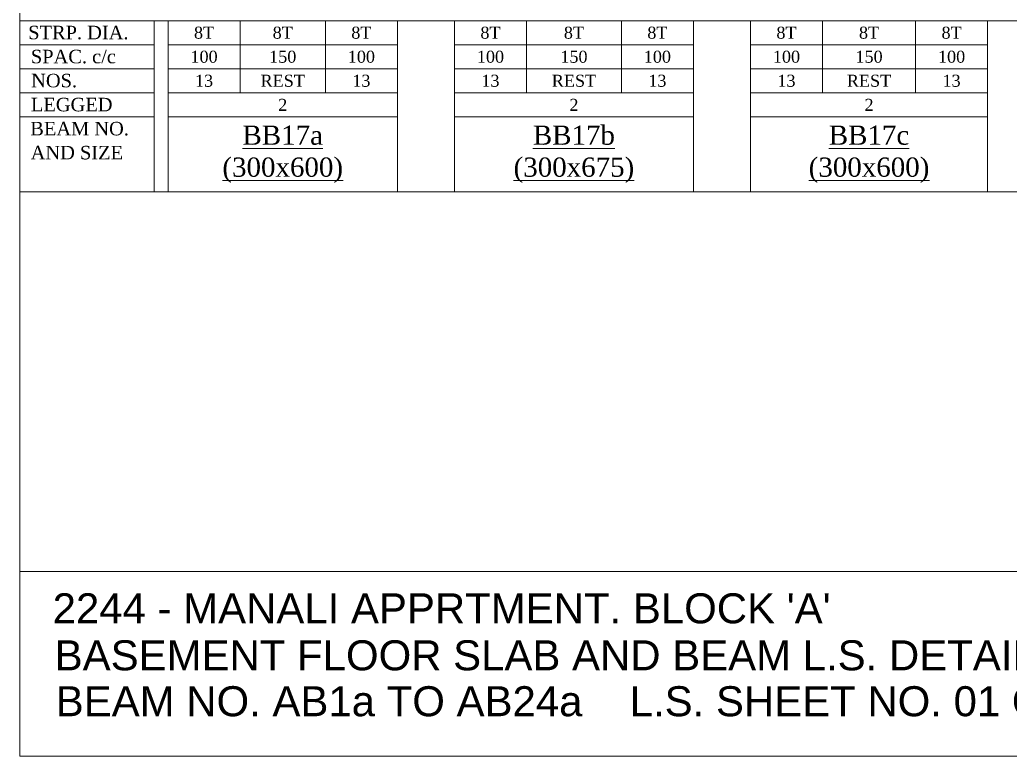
# Model space of a CAD drawing. Header units: inches. Extents: x 11017527 to 11245450, y -2821070 to -2693013.
# Drawn here: x 11057422 to 11073917, y -2740705 to -2728444 of the extents above; entities that cross this region are included whole.
import ezdxf
from ezdxf.enums import TextEntityAlignment as Align

# ---------------------------------------------------------------- set-up
doc = ezdxf.new("R2010")
doc.units = ezdxf.units.IN
doc.header["$LTSCALE"] = 0.5
doc.header["$MEASUREMENT"] = 0
for name, color, linetype, lineweight in [('S-SHEET', 251, 'Continuous', 0), ('S-TEXT', 7, 'Continuous', 0), ('S-TEXT L.S. BEAM NO.', 30, 'Continuous', 5), ('S-TEXT SHEET', 7, 'Continuous', 0)]:
    doc.layers.add(name, color=color, linetype=linetype, lineweight=lineweight)
doc.styles.add('ARIAL', font='arial.ttf')
doc.styles.add('TEXT', font='times.ttf')

msp = doc.modelspace()

# ---------------------------------------------------------------- linework, layer by layer
at = {"layer": 'S-SHEET'}
for p, q in [((11057421.852, -2728459.692, 0.004), (11059660.475, -2728459.692, 0.004)), ((11057421.852, -2728459.693, 0.003), (11057421.852, -2731305.48, 0.003)), ((11064660.811, -2728459.736, 0.047), (11059660.475, -2728459.692, 0.022)), ((11059660.475, -2728459.692, 0.004), (11059660.475, -2731305.48, 0.004)), ((11059890.475, -2728459.692, 0.022), (11059890.475, -2731305.48, 0.022)), ((11061090.475, -2728459.692, 0.022), (11061090.475, -2729659.707, 0.022)), ((11062510.811, -2728459.74, 0.009), (11062510.811, -2729659.725, 0.009)), ((11069590.793, -2728459.736, 0), (11063710.811, -2728459.736, 0.009)), ((11063710.811, -2728459.736, 0), (11063710.811, -2731305.523, 0)), ((11063710.811, -2728459.74, 0.009), (11063710.811, -2731305.528, 0.009)), ((11064660.811, -2728459.736, 0.035), (11064660.811, -2731305.523, 0.035)), ((11064660.811, -2728459.743, 0), (11064660.811, -2731305.53, 0)), ((11065860.811, -2728459.681, 0), (11065860.811, -2729659.696, 0)), ((11067440.793, -2728459.681, 0), (11067440.793, -2729659.696, 0)), ((11068640.793, -2728459.736, 0), (11068640.793, -2731305.523, 0)), ((11082400.796, -2728459.736, 0), (11068640.793, -2728459.736, 0)), ((11068640.793, -2728459.736, -0.02), (11068640.793, -2731305.523, -0.02)), ((11068640.793, -2728459.736, -0.008), (11068640.793, -2731305.523, -0.008)), ((11069590.793, -2728459.736, 0), (11069590.793, -2731305.523, 0)), ((11069590.793, -2728459.736, 0), (11069590.793, -2731305.523, 0)), ((11070790.793, -2728459.674, 0), (11070790.793, -2729659.689, 0)), ((11072340.796, -2728459.674, 0), (11072340.796, -2729659.689, 0)), ((11073540.796, -2728459.736, 0), (11073540.796, -2731305.524, 0)), ((11057421.852, -2728859.692, 0.004), (11059660.475, -2728859.692, 0.004)), ((11063710.811, -2728859.74, 0.019), (11059890.475, -2728859.692, 0.022)), ((11068640.793, -2728859.736, 0.018), (11064660.811, -2728859.743, 0.012)), ((11073540.796, -2728859.736, 0.013), (11069590.793, -2728859.736, 0.01)), ((11057421.852, -2729259.692, 0.004), (11059660.475, -2729259.692, 0.004)), ((11063710.811, -2729259.74, 0.019), (11059890.475, -2729259.692, 0.022)), ((11068640.793, -2729259.736, 0.018), (11064660.811, -2729259.743, 0.012)), ((11073540.796, -2729259.736, 0.013), (11069590.793, -2729259.736, 0.01)), ((11057421.852, -2729659.692, 0.004), (11059660.475, -2729659.692, 0.004)), ((11063710.811, -2729659.74, 0.019), (11059890.475, -2729659.692, 0.022)), ((11068640.793, -2729659.736, 0.018), (11064660.811, -2729659.743, 0.012)), ((11073540.796, -2729659.736, 0.013), (11069590.793, -2729659.736, 0.01)), ((11057421.852, -2730059.692, 0.004), (11059660.475, -2730059.692, 0.004)), ((11063710.811, -2730059.74, 0.019), (11059890.475, -2730059.692, 0.022)), ((11068640.793, -2730059.736, 0.018), (11064660.811, -2730059.743, 0.012)), ((11073540.796, -2730059.736, 0.013), (11069590.793, -2730059.736, 0.01)), ((11057421.852, -2731305.48, 0.004), (11115101.842, -2731305.48, 0.004)), ((11057421.852, -2731305.48, 0.004), (11059660.475, -2731305.48, 0.004)), ((11064660.811, -2731305.523, 0.047), (11059660.475, -2731305.48, 0.022)), ((11069590.793, -2731305.523, 0), (11063710.811, -2731305.523, 0.009)), ((11082400.796, -2731305.523, 0), (11068640.793, -2731305.523, 0)), ((11057421.852, -2737629.24, 0.006), (11115101.842, -2737629.24, 0.006)), ((11057421.852, -2740705.393, -0.007), (11115101.842, -2740705.393, -0.007))]:
    msp.add_line(p, q, dxfattribs=at)
msp.add_lwpolyline([(11115101.842, -2740705.393), (11057421.852, -2740705.393), (11057421.852, -2693362.917), (11115101.842, -2693362.917)], close=True, dxfattribs=at)

# ---------------------------------------------------------------- texts
at = {"layer": 'S-TEXT', "style": 'TEXT'}
for s, p in [('STRP. DIA.', (11058397.185, -2728767.749, 0.004)), ('SPAC. c/c', (11058314.047, -2729167.749, 0.004)), ('NOS.', (11057993.499, -2729567.749, 0.004)), ('LEGGED', (11058286.145, -2729967.749, 0.004)), ('BEAM NO.', (11058417.38, -2730367.749, 0.004)), ('AND SIZE', (11058372.174, -2730767.749, 0.004))]:
    msp.add_text(s, height=225, dxfattribs=at).set_placement(p, align=Align.CENTER)
at = {"layer": 'S-TEXT', "char_height": 200, "attachment_point": 5, "style": 'TEXT'}
for s, insert, width in [('8T', (11060490.475, -2728659.701, 0.021), 1200), ('8T', (11061800.811, -2728659.725, 0.02), 1420.00002), ('8T', (11063110.811, -2728659.749, 0.009), 1200), ('8T', (11065260.811, -2728659.69, -0.001), 1200), ('8T', (11066650.802, -2728659.71, 0.007), 1579.98173), ('8T', (11068040.793, -2728659.69, -0.001), 1200), ('8T', (11070190.793, -2728659.683, -0.001), 1200), ('8T', (11071565.795, -2728659.721, -0.002), 1550.00282), ('8T', (11072940.796, -2728659.683, -0.001), 1200), ('\\pxt9.000002;100', (11060490.475, -2729059.701, 0.022), 1200), ('\\pxt9.000002;150', (11061800.811, -2729059.718, 0.024), 1420.00002), ('\\pxt9.000002;100', (11063110.811, -2729059.749, 0.01), 1200), ('\\pxt9.000002;100', (11065260.811, -2729059.69, 0), 1200), ('\\pxt9.000002;150', (11066650.802, -2729059.725, 0.008), 1579.98173), ('\\pxt9.000002;100', (11068040.793, -2729059.69, 0), 1200), ('\\pxt9.000002;100', (11070190.793, -2729059.683, 0), 1200), ('\\pxt9.000002;150', (11071565.795, -2729059.706, -0.001), 1550.00282), ('\\pxt9.000002;100', (11072940.796, -2729059.683, 0), 1200), ('13', (11060490.475, -2729459.701, 0.022), 1200), ('REST', (11061800.811, -2729459.718, 0.025), 1420.00002), ('13', (11063110.811, -2729459.749, 0.01), 1200), ('13', (11065260.811, -2729459.69, 0), 1200), ('REST', (11066650.802, -2729459.713, 0), 1579.98173), ('13', (11068040.793, -2729459.69, 0), 1200), ('13', (11070190.793, -2729459.683, 0), 1200), ('REST', (11071565.795, -2729459.706, -0.001), 1550.00282), ('13', (11072940.796, -2729459.683, 0), 1200), ('2', (11061800.643, -2729859.701, 0.022), 3820.33685), ('2', (11066650.802, -2729859.739, 0.013), 3979.98173), ('2', (11071565.795, -2729859.721, 0), 3950.00282)]:
    msp.add_mtext(s, dxfattribs=dict(at, insert=insert, width=width))
at = {"layer": 'S-TEXT L.S. BEAM NO.', "linetype": 'ByBlock', "char_height": 319.2745, "attachment_point": 5, "style": 'TEXT'}
for s, insert, width in [('{\\LBB17a\\P(300x600)}', (11061800.643, -2730682.595, 0.017), 3820.33685), ('{\\LBB17b\\P(300x675)}', (11066650.802, -2730682.633, 0.01), 3979.98173), ('{\\LBB17c\\P(300x600)}', (11071565.795, -2730682.615, -0.003), 3950.00282)]:
    msp.add_mtext(s, dxfattribs=dict(at, insert=insert, width=width))
at = {"layer": 'S-TEXT SHEET', "color": 7, "style": 'ARIAL', "width": 1}
for s, p in [("2244 - MANALI APPRTMENT. BLOCK 'A'", (11057968.533, -2738243.19, 0.001)), ('BASEMENT FLOOR SLAB AND BEAM L.S. DETAIL.', (11058003.299, -2739025.437, 0.001)), ('BEAM NO. AB1a TO AB24a', (11058020.683, -2739790.302, 0.001)), ('L.S. SHEET NO. 01 OF 02', (11067579.749, -2739790.302, 0.001))]:
    msp.add_text(s, height=500, dxfattribs=at).set_placement(p, align=Align.MIDDLE_LEFT)

doc.saveas('drawing.dxf')
